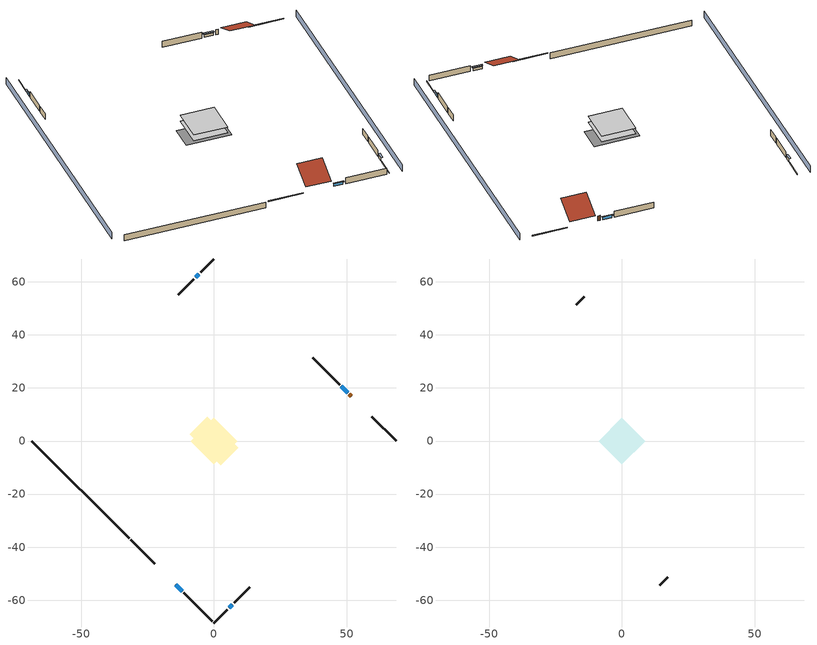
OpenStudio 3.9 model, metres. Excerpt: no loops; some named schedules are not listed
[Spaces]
conditioned space 1
 floor foundation (Slab1 construction): -9.15,2.61 -2.61,9.15 9.15,-2.61 2.61,-9.15 z-2.13
 floor adiabatic (AdiabaticFloorConstruction): -8.77,0 0,8.77 8.77,0 0,-8.77 z0.3
 wall outside (Wall1 construction): -11.36,-57.21 -0.66,-67.91 z0.3:2.74
 wall outside (Wall2 construction): -7.59,60.97 -13.54,55.02 z0.3:2.74
 wall outside (Wall3 construction): 47.31,21.26 37.15,31.42 z0.3:2.74
 wall outside (Wall4 construction): 7.59,-60.97 13.54,-55.02 z0.3:2.74
 wall outside (RimJoist1 construction): -31.31,-37.25 -22.24,-46.33 z0.3:0.61
 wall outside (RimJoist2 construction): 0,68.57 -5.04,63.52 z0.3:0.61
 wall outside (RimJoist3 construction): 68.57,0 59.49,9.07 z0.3:0.61
 wall outside (RimJoist4 construction): 0,-68.57 5.04,-63.52 z0.3:0.61
 wall outside (AdiabaticWallConstruction): -14.37,-54.2 -12.02,-56.55 / 50.32,18.25 47.97,20.6 z0.3:1.4; -5.7,62.87 -6.94,61.63 / 5.7,-62.87 6.94,-61.63 z0.3:1.46
 wall outside (AdiabaticWallConstruction 1): 51.62,16.94 50.98,17.59 z0.3:2.34
 wall foundation (FoundationWall1 construction): -68.57,0 -31.97,-36.6 z-2.13:0.3
 window (WindowConstruction): -14.37,-54.2 -12.02,-56.55 z0.3:1.4
 window (WindowConstruction 1): -5.7,62.87 -6.94,61.63 z0.3:1.46
 window (WindowConstruction 2): 50.32,18.25 47.97,20.6 z0.3:1.4
 window (WindowConstruction 3): 5.7,-62.87 6.94,-61.63 z0.3:1.46
 door (Door): 51.62,16.94 50.98,17.59 z0.3:2.34
 ceiling adiabatic (AdiabaticFloorConstruction): 0,-8.77 8.77,0 0,8.77 -8.77,0 z0.3
attic - vented 1
 floor to conditioned space 1 (Floor1 construction Reversed): -8.77,0 0,8.77 8.77,0 0,-8.77 z2.74
 wall outside (Wall5 construction): -14.2,54.37 -17.29,51.27 z0.3:2.74
 wall outside (Wall6 construction): 14.2,-54.37 17.29,-51.27 z0.3:2.74
 roof outside (Roof1 construction): -15.03,-53.54,2.74 -9.16,-47.68,6.89 -15.72,-41.12,6.89 -21.58,-46.98,2.74
 roof outside (Roof2 construction): 52.28,16.29,2.74 46.42,10.42,6.89 52.97,3.87,6.89 58.84,9.73,2.74
shading: 3.23,-71.8 71.8,-3.23 / -3.23,71.8 -71.8,3.23 z0:2.74; -11.8,-56.76 -14.59,-53.98 -15.02,-54.41 -12.23,-57.2 z1.71; -7.15,61.41 -5.48,63.08 -5.92,63.51 -7.58,61.85 z1.77; 47.75,20.81 50.54,18.03 50.97,18.46 48.18,21.25 z1.71; 7.15,-61.41 5.48,-63.08 5.92,-63.51 7.58,-61.85 z1.77
[Site]
Portland Intl Arpt_OR: Latitude {deg}=45.59; Longitude {deg}=-122.6; Time Zone {hr}=-8; Elevation {m}=33; Terrain=Suburbs; Keep Site Location Information=Yes
[Site:GroundTemperature:Shallow]
10.2558, 8.96328, 8.85977, 9.47314, 11.9355, 14.3863, 16.5111, 17.8571, 17.9714, 16.8767, 14.8061, 12.4304
[Site:WaterMainsTemperature]
Calculation Method=Schedule; Temperature Schedule=mains temperature schedule
[Building]
Building 1
[Material] Roughness=Rough
Name | Thickness {m} | Conductivity {W/m-K} | Density {kg/m3} | Specific Heat {J/kg-K} | Thermal Absorptance | Solar Absorptance | Visible Absorptance
asphalt or fiberglass shingles | 0.00635 | 0.162714 | 1121.4 | 1465.45 | 0.9 | 0.85 | 0.85
roof rigid ins | 0.00281632 | 0.029427 | 32.04 | 1214.23 | 0.9 | 0.7 | 0.7
osb sheathing 0.5 in. | 0.0127 | 0.115458 | 512.64 | 1214.23 | 0.9 | 0.6 | 0.6
wood siding | 0.0254 | 0.102417 | 544.68 | 1172.36 | 0.9 | 0.85 | 0.85
osb sheathing 0.5 in. 1 | 0.0127 | 0.115458 | 512.64 | 1214.23 | 0.9 | 0.7 | 0.7
wall stud and cavity | 0.1397 | 0.550994 | 139.0536 | 1170.24 | 0.9 | 0.7 | 0.7
gypsum board | 0.0127 | 0.160291 | 801 | 837.4 | 0.9 | 0.6 | 0.6
wall stud and cavity 1 | 0.1397 | 0.727959 | 139.0536 | 1170.24 | 0.9 | 0.6 | 0.6
rim joist stud and cavity | 0.0508 | 0.178688 | 50.32683 | 1063.81 | 0.9 | 0.6 | 0.6
ceiling loosefill ins | 0.0846667 | 0.0480833 | 16.02 | 1046.75 | 0.9 | 0.7 | 0.7
ceiling stud and cavity | 0.1397 | 0.302811 | 65.682 | 1177.47 | 0.9 | 0.7 | 0.7
concrete 8.0 in. | 0.2032 | 1.803125 | 2242.8 | 837.4 | 0.9 | 0.7 | 0.7
gypsum board 1 | 0.0127 | 0.160291 | 801 | 837.4 | 0.9 | 0.7 | 0.7
concrete 4.0 in. | 0.1016 | 1.803125 | 2242.8 | 837.4 | 0.9 | 0.7 | 0.7
floor covering | 0.0127 | 0.0450781 | 54.468 | 1339.84 | 0.9 | 0.9 | 0.9
wood siding 1; wood siding 2 | 0.0254 | 0.102417 | 544.68 | 1172.36
wall rigid ins; floor rigid ins | 0.512978 | 0.029427 | 32.04 | 1214.23 | 0.9 | 0.7 | 0.7
wall stud and cavity 2 | 0.0889 | 0.380278 | 52.3479 | 1209.89 | 0.9 | 0.7 | 0.7
door material | 0.04445 | 0.0612267 | 512.64 | 1214.23 | 0.9 | 0.7 | 0.7
floor stud and cavity | 0.1397 | 1.75129 | 37.0049 | 1207.88 | 0.9 | 0.7 | 0.7
osb sheathing 0.75 in. | 0.01905 | 0.115458 | 512.64 | 1214.23 | 0.9 | 0.7 | 0.7
floor covering 1 | 0.0127 | 0.0433444 | 54.468 | 1339.84 | 0.9 | 0.6 | 0.6
wall stud and cavity 3 | 0.0889 | 0.391764 | 83.0341 | 1211.67 | 0.9 | 0.7 | 0.7
furniture material conditioned space 1 | 0.1524 | 0.115458 | 640.8 | 1214.23 | 0.9 | 0.6 | 0.6
[Construction]
Roof1 construction; Roof2 construction: asphalt or fiberglass shingles, roof rigid ins, osb sheathing 0.5 in.
Wall1 construction; Wall2 construction; Wall3 construction; Wall4 construction: wood siding, osb sheathing 0.5 in. 1, wall stud and cavity, gypsum board
Wall5 construction; Wall6 construction: wood siding, osb sheathing 0.5 in. 1, wall stud and cavity 1
RimJoist1 construction; RimJoist2 construction; RimJoist3 construction; RimJoist4 construction: wood siding, rim joist stud and cavity
Floor1 construction Reversed: gypsum board, ceiling stud and cavity, ceiling loosefill ins
FoundationWall1 construction: concrete 8.0 in., gypsum board 1
Slab1 construction: concrete 4.0 in., floor covering
WindowConstruction; WindowConstruction 1; WindowConstruction 2; WindowConstruction 3: WindowMaterial
AdiabaticWallConstruction: wood siding 1, wall rigid ins, wall stud and cavity 2, gypsum board
Door: door material
AdiabaticWallConstruction 1: wood siding 2, wall rigid ins, wall stud and cavity 2, gypsum board
AdiabaticFloorConstruction: floor stud and cavity, floor rigid ins, osb sheathing 0.75 in., floor covering 1
PartitionWallConstruction: gypsum board, wall stud and cavity 3, gypsum board
furniture construction conditioned space 1: furniture material conditioned space 1
[WindowMaterial:SimpleGlazingSystem]
WindowMaterial: U-Factor {W/m2-K}=2.66866; Solar Heat Gain Coefficient=0.54
[ThermalZone] Multiplier=1; Use Ideal Air Loads=No
Name | Volume {m3} | Thermostat
conditioned space | 749.83 | conditioned space temperature setpoint
attic - vented | 142.104
[Sizing:Zone]
attic - vented: Zone Cooling Design Supply Air Temperature Input Method=SupplyAirTemperature; Zone Cooling Design Supply Air Temperature {C}=14; Zone Cooling Design Supply Air Temperature Difference {deltaC}=11.11; Zone Heating Design Supply Air Temperature Input Method=SupplyAirTemperature; Zone Heating Design Supply Air Temperature {C}=40; Zone Heating Design Supply Air Temperature Difference {deltaC}=11.11; Zone Cooling Design Supply Air Humidity Ratio {kg-H2O/kg-air}=0.0085; Zone Heating Design Supply Air Humidity Ratio {kg-H2O/kg-air}=0.008; Cooling Design Air Flow Method=DesignDay; Heating Design Air Flow Method=DesignDay; Account for Dedicated Outdoor Air System=No; Dedicated Outdoor Air System Control Strategy=NeutralSupplyAir; Dedicated Outdoor Air Low Setpoint Temperature for Design {C}=autosize; Dedicated Outdoor Air High Setpoint Temperature for Design {C}=autosize; Zone Load Sizing Method=Sensible Load Only No Latent Load; Zone Latent Cooling Design Supply Air Humidity Ratio Input Method=HumidityRatioDifference; Zone Cooling Design Supply Air Humidity Ratio Difference {kgWater/kgDryAir}=0.005; Zone Latent Heating Design Supply Air Humidity Ratio Input Method=HumidityRatioDifference; Zone Humidification Design Supply Air Humidity Ratio Difference {kgWater/kgDryAir}=0.005; Sizing Option=Coincident
[Space]
Name | Thermal Zone | Volume {m3}
conditioned space 1 | conditioned space | 749.83
attic - vented 1 | attic - vented | 142.104
[ThermostatSetpoint:DualSetpoint]
conditioned space temperature setpoint: Heating Setpoint Temperature Schedule=heating setpoint; Cooling Setpoint Temperature Schedule=cooling setpoint; Temperature Difference Between Cutout And Setpoint {deltaC}=0
[Foundation:Kiva]
Foundation Kiva 1: Initial Indoor Air Temperature {C}=21.1111; Wall Height Above Grade {m}=0.3048; Wall Depth Below Slab {m}=0.2032
[Foundation:Kiva:Settings]
Soil Conductivity {W/m-K}=1.3848; Soil Density {kg/m3}=1842.3; Soil Specific Heat {J/kg-K}=418.7; Ground Solar Absorptivity=0.9; Ground Thermal Absorptivity=0.9; Ground Surface Roughness {m}=0.03; Far-Field Width {m}=40; Deep-Ground Boundary Condition=ZeroFlux; Deep-Ground Depth {m}=40; Minimum Cell Dimension {m}=0.2; Maximum Cell Growth Coefficient=3; Simulation Timestep=Timestep
[SurfaceProperty:ExposedFoundationPerimeter]
Slab1: Exposed Perimeter Calculation Method=TotalExposedPerimeter; Total Exposed Perimeter {m}=51.75504
[SurfaceProperty:IncidentSolarMultiplier] Incident Solar Multiplier=1; Incident Solar Multiplier Schedule=trans schedule winter=0.85 summer=0.7
Window1; Window2; Window3; Window4
[InternalMass:Definition] Design Level Calculation Method=SurfaceArea
Name | Construction | Surface Area {m2}
partition wall mass | PartitionWallConstruction | 307.509
furniture mass conditioned space 1 | furniture construction conditioned space 1 | 123.004
[InternalMass] Space or SpaceType=conditioned space 1; Multiplier=1
Name | Internal Mass Definition
partition wall mass | partition wall mass
furniture mass conditioned space 1 | furniture mass conditioned space 1
[EnergyManagementSystem:Sensor]
Name | Output Variable or Output Meter Index Key | Output Variable or Output Meter
water_heater_T_set | water heater setpoint | Schedule Value
out_pb_s |  | Site Outdoor Air Barometric Pressure
out_wt_s |  | Site Outdoor Air Humidity Ratio
site_vw_s |  | Site Wind Speed
cool_season | cooling season schedule | Schedule Value
natural_vent_s | natural vent schedule | Schedule Value
htg_sp_s | heating setpoint | Schedule Value
clg_sp_s | cooling setpoint | Schedule Value
mech_vent_range_fan_0_sch_s | mech vent range fan 0 schedule | Schedule Value
mech_vent_bath_fan_0_sch_s | mech vent bath fan 0 schedule | Schedule Value
clothes_dryer_exhaust_0_sch_s | clothes_dryer | Schedule Value
htg_load_cond |  | Heating:EnergyTransfer:Zone:CONDITIONED SPACE
clg_load_cond |  | Cooling:EnergyTransfer:Zone:CONDITIONED SPACE
s_conv | Floor1 | Surface Inside Face Convection Heat Gain Energy
s_ig | Floor1 | Surface Inside Face Internal Gains Radiation Heat Gain Energy
s_sol | Floor1 | Surface Inside Face Solar Radiation Heat Gain Energy
s_lgt | Floor1 | Surface Inside Face Lights Radiation Heat Gain Energy
s_surf | Floor1 | Surface Inside Face Net Surface Thermal Radiation Heat Gain Energy
s_conv_1 | FoundationWall1 | Surface Inside Face Convection Heat Gain Energy
s_ig_1 | FoundationWall1 | Surface Inside Face Internal Gains Radiation Heat Gain Energy
s_sol_1 | FoundationWall1 | Surface Inside Face Solar Radiation Heat Gain Energy
s_lgt_1 | FoundationWall1 | Surface Inside Face Lights Radiation Heat Gain Energy
s_surf_1 | FoundationWall1 | Surface Inside Face Net Surface Thermal Radiation Heat Gain Energy
s_conv_2 | inferred conditioned ceiling | Surface Inside Face Convection Heat Gain Energy
s_ig_2 | inferred conditioned ceiling | Surface Inside Face Internal Gains Radiation Heat Gain Energy
s_sol_2 | inferred conditioned ceiling | Surface Inside Face Solar Radiation Heat Gain Energy
s_lgt_2 | inferred conditioned ceiling | Surface Inside Face Lights Radiation Heat Gain Energy
s_surf_2 | inferred conditioned ceiling | Surface Inside Face Net Surface Thermal Radiation Heat Gain Energy
s_conv_3 | inferred conditioned floor | Surface Inside Face Convection Heat Gain Energy
s_ig_3 | inferred conditioned floor | Surface Inside Face Internal Gains Radiation Heat Gain Energy
s_sol_3 | inferred conditioned floor | Surface Inside Face Solar Radiation Heat Gain Energy
s_lgt_3 | inferred conditioned floor | Surface Inside Face Lights Radiation Heat Gain Energy
s_surf_3 | inferred conditioned floor | Surface Inside Face Net Surface Thermal Radiation Heat Gain Energy
s_conv_4 | RimJoist1 | Surface Inside Face Convection Heat Gain Energy
s_ig_4 | RimJoist1 | Surface Inside Face Internal Gains Radiation Heat Gain Energy
s_sol_4 | RimJoist1 | Surface Inside Face Solar Radiation Heat Gain Energy
s_lgt_4 | RimJoist1 | Surface Inside Face Lights Radiation Heat Gain Energy
s_surf_4 | RimJoist1 | Surface Inside Face Net Surface Thermal Radiation Heat Gain Energy
s_conv_5 | RimJoist2 | Surface Inside Face Convection Heat Gain Energy
s_ig_5 | RimJoist2 | Surface Inside Face Internal Gains Radiation Heat Gain Energy
s_sol_5 | RimJoist2 | Surface Inside Face Solar Radiation Heat Gain Energy
s_lgt_5 | RimJoist2 | Surface Inside Face Lights Radiation Heat Gain Energy
s_surf_5 | RimJoist2 | Surface Inside Face Net Surface Thermal Radiation Heat Gain Energy
s_conv_6 | RimJoist3 | Surface Inside Face Convection Heat Gain Energy
s_ig_6 | RimJoist3 | Surface Inside Face Internal Gains Radiation Heat Gain Energy
s_sol_6 | RimJoist3 | Surface Inside Face Solar Radiation Heat Gain Energy
s_lgt_6 | RimJoist3 | Surface Inside Face Lights Radiation Heat Gain Energy
s_surf_6 | RimJoist3 | Surface Inside Face Net Surface Thermal Radiation Heat Gain Energy
s_conv_7 | RimJoist4 | Surface Inside Face Convection Heat Gain Energy
s_ig_7 | RimJoist4 | Surface Inside Face Internal Gains Radiation Heat Gain Energy
s_sol_7 | RimJoist4 | Surface Inside Face Solar Radiation Heat Gain Energy
s_lgt_7 | RimJoist4 | Surface Inside Face Lights Radiation Heat Gain Energy
s_surf_7 | RimJoist4 | Surface Inside Face Net Surface Thermal Radiation Heat Gain Energy
s_conv_8 | Slab1 | Surface Inside Face Convection Heat Gain Energy
s_ig_8 | Slab1 | Surface Inside Face Internal Gains Radiation Heat Gain Energy
s_sol_8 | Slab1 | Surface Inside Face Solar Radiation Heat Gain Energy
s_lgt_8 | Slab1 | Surface Inside Face Lights Radiation Heat Gain Energy
s_surf_8 | Slab1 | Surface Inside Face Net Surface Thermal Radiation Heat Gain Energy
ss_sol | Door1 | Surface Inside Face Solar Radiation Heat Gain Energy
ss_lgt | Door1 | Surface Inside Face Lights Radiation Heat Gain Energy
ss_conv | Door1 | Surface Inside Face Convection Heat Gain Energy
ss_ig | Door1 | Surface Inside Face Internal Gains Radiation Heat Gain Energy
ss_surf | Door1 | Surface Inside Face Net Surface Thermal Radiation Heat Gain Energy
ss_conv_1 | Window1 | Surface Inside Face Convection Heat Gain Energy
ss_ig_1 | Window1 | Surface Inside Face Internal Gains Radiation Heat Gain Energy
ss_surf_1 | Window1 | Surface Inside Face Net Surface Thermal Radiation Heat Gain Energy
ss_trans_in | Window1 | Surface Window Transmitted Solar Radiation Rate
ss_back_out | Window1 | Surface Window Shortwave from Zone Back Out Window Heat Transfer Rate
ss_trans_out | Window1 | Surface Inside Face Initial Transmitted Diffuse Transmitted Out Window Solar Radiation Rate
ss_conv_2 | Window2 | Surface Inside Face Convection Heat Gain Energy
ss_ig_2 | Window2 | Surface Inside Face Internal Gains Radiation Heat Gain Energy
ss_surf_2 | Window2 | Surface Inside Face Net Surface Thermal Radiation Heat Gain Energy
ss_trans_in_1 | Window2 | Surface Window Transmitted Solar Radiation Rate
ss_back_out_1 | Window2 | Surface Window Shortwave from Zone Back Out Window Heat Transfer Rate
ss_trans_out_1 | Window2 | Surface Inside Face Initial Transmitted Diffuse Transmitted Out Window Solar Radiation Rate
ss_conv_3 | Window3 | Surface Inside Face Convection Heat Gain Energy
ss_ig_3 | Window3 | Surface Inside Face Internal Gains Radiation Heat Gain Energy
ss_surf_3 | Window3 | Surface Inside Face Net Surface Thermal Radiation Heat Gain Energy
ss_trans_in_2 | Window3 | Surface Window Transmitted Solar Radiation Rate
ss_back_out_2 | Window3 | Surface Window Shortwave from Zone Back Out Window Heat Transfer Rate
ss_trans_out_2 | Window3 | Surface Inside Face Initial Transmitted Diffuse Transmitted Out Window Solar Radiation Rate
ss_conv_4 | Window4 | Surface Inside Face Convection Heat Gain Energy
ss_ig_4 | Window4 | Surface Inside Face Internal Gains Radiation Heat Gain Energy
ss_surf_4 | Window4 | Surface Inside Face Net Surface Thermal Radiation Heat Gain Energy
ss_trans_in_3 | Window4 | Surface Window Transmitted Solar Radiation Rate
ss_back_out_3 | Window4 | Surface Window Shortwave from Zone Back Out Window Heat Transfer Rate
ss_trans_out_3 | Window4 | Surface Inside Face Initial Transmitted Diffuse Transmitted Out Window Solar Radiation Rate
s_conv_9 | Wall1 | Surface Inside Face Convection Heat Gain Energy
s_ig_9 | Wall1 | Surface Inside Face Internal Gains Radiation Heat Gain Energy
s_sol_9 | Wall1 | Surface Inside Face Solar Radiation Heat Gain Energy
s_lgt_9 | Wall1 | Surface Inside Face Lights Radiation Heat Gain Energy
s_surf_9 | Wall1 | Surface Inside Face Net Surface Thermal Radiation Heat Gain Energy
s_conv_10 | Wall2 | Surface Inside Face Convection Heat Gain Energy
s_ig_10 | Wall2 | Surface Inside Face Internal Gains Radiation Heat Gain Energy
s_sol_10 | Wall2 | Surface Inside Face Solar Radiation Heat Gain Energy
s_lgt_10 | Wall2 | Surface Inside Face Lights Radiation Heat Gain Energy
s_surf_10 | Wall2 | Surface Inside Face Net Surface Thermal Radiation Heat Gain Energy
s_conv_11 | Wall3 | Surface Inside Face Convection Heat Gain Energy
s_ig_11 | Wall3 | Surface Inside Face Internal Gains Radiation Heat Gain Energy
s_sol_11 | Wall3 | Surface Inside Face Solar Radiation Heat Gain Energy
s_lgt_11 | Wall3 | Surface Inside Face Lights Radiation Heat Gain Energy
s_surf_11 | Wall3 | Surface Inside Face Net Surface Thermal Radiation Heat Gain Energy
s_conv_12 | Wall4 | Surface Inside Face Convection Heat Gain Energy
s_ig_12 | Wall4 | Surface Inside Face Internal Gains Radiation Heat Gain Energy
s_sol_12 | Wall4 | Surface Inside Face Solar Radiation Heat Gain Energy
s_lgt_12 | Wall4 | Surface Inside Face Lights Radiation Heat Gain Energy
s_surf_12 | Wall4 | Surface Inside Face Net Surface Thermal Radiation Heat Gain Energy
im_conv | furniture mass conditioned space 1 | Surface Inside Face Convection Heat Gain Energy
im_ig | furniture mass conditioned space 1 | Surface Inside Face Internal Gains Radiation Heat Gain Energy
im_sol | furniture mass conditioned space 1 | Surface Inside Face Solar Radiation Heat Gain Energy
im_lgt | furniture mass conditioned space 1 | Surface Inside Face Lights Radiation Heat Gain Energy
im_surf | furniture mass conditioned space 1 | Surface Inside Face Net Surface Thermal Radiation Heat Gain Energy
im_conv_1 | partition wall mass | Surface Inside Face Convection Heat Gain Energy
im_ig_1 | partition wall mass | Surface Inside Face Internal Gains Radiation Heat Gain Energy
im_sol_1 | partition wall mass | Surface Inside Face Solar Radiation Heat Gain Energy
im_lgt_1 | partition wall mass | Surface Inside Face Lights Radiation Heat Gain Energy
im_surf_1 | partition wall mass | Surface Inside Face Net Surface Thermal Radiation Heat Gain Energy
airflow_gain | infil flow | Infiltration Sensible Heat Gain Energy
airflow_loss | infil flow | Infiltration Sensible Heat Loss Energy
airflow_gain_1 | natural vent flow | Infiltration Sensible Heat Gain Energy
airflow_loss_1 | natural vent flow | Infiltration Sensible Heat Loss Energy
airflow_gain_2 | whole house fan flow | Infiltration Sensible Heat Gain Energy
airflow_loss_2 | whole house fan flow | Infiltration Sensible Heat Loss Energy
mv_conv | mech vent bath fan 0 | Electric Equipment Convective Heating Energy
mv_rad | mech vent bath fan 0 | Electric Equipment Radiant Heating Energy
mv_conv_1 | mech vent house fan | Electric Equipment Convective Heating Energy
mv_rad_1 | mech vent house fan | Electric Equipment Radiant Heating Energy
mv_conv_2 | mech vent house fan cfis | Electric Equipment Convective Heating Energy
mv_rad_2 | mech vent house fan cfis | Electric Equipment Radiant Heating Energy
mv_conv_3 | mech vent range fan 0 | Electric Equipment Convective Heating Energy
mv_rad_3 | mech vent range fan 0 | Electric Equipment Radiant Heating Energy
mv_conv_4 | mech vent house fan latent load | Other Equipment Convective Heating Energy
mv_rad_4 | mech vent house fan latent load | Other Equipment Radiant Heating Energy
mv_conv_5 | mech vent house fan sensible load | Other Equipment Convective Heating Energy
mv_rad_5 | mech vent house fan sensible load | Other Equipment Radiant Heating Energy
ig_lgt_conv | interior lighting | Lights Convective Heating Energy
ig_lgt_rad | interior lighting | Lights Radiant Heating Energy
ig_lgt_vis | interior lighting | Lights Visible Radiation Heating Energy
ig_ee_conv | ceiling fan | Electric Equipment Convective Heating Energy
ig_ee_rad | ceiling fan | Electric Equipment Radiant Heating Energy
ig_ee_conv_1 | clothes dryer | Electric Equipment Convective Heating Energy
ig_ee_rad_1 | clothes dryer | Electric Equipment Radiant Heating Energy
ig_ee_conv_2 | clothes washer | Electric Equipment Convective Heating Energy
ig_ee_rad_2 | clothes washer | Electric Equipment Radiant Heating Energy
ig_ee_conv_3 | cooking range | Electric Equipment Convective Heating Energy
ig_ee_rad_3 | cooking range | Electric Equipment Radiant Heating Energy
ig_ee_conv_4 | dishwasher | Electric Equipment Convective Heating Energy
ig_ee_rad_4 | dishwasher | Electric Equipment Radiant Heating Energy
ig_ee_conv_5 | freezer | Electric Equipment Convective Heating Energy
[ElectricEquipment:Definition] Design Level Calculation Method=EquipmentLevel
Name | Design Level {W} | Fraction Latent | Fraction Radiant | Fraction Lost
ceiling fan | 19.0026 | 0 | 0.558 | 0
clothes washer | 230.877 | 0.03 | 0.162 | 0.7
clothes dryer | 4437.32 | 0.015 | 0.081 | 0.85
dishwasher | 535.084 | 0.3 | 0.18 | 0.4
fridge | 45.9075 | 0 | 0.6 | 0
freezer | 194.914 | 0 | 0.6 | 0
cooking range | 952.5 | 0.08 | 0.432 | 0.2
misc tv | 1094.62 | 0 | 0.6 | 0
misc plug loads | 985.65 | 0.021 | 0.558 | 0.049
whole house fan; mech vent house fan | 0 | 0 | 0 | 1
mech vent house fan cfis | 0 | 0 | 0 | 0
mech vent range fan 0; mech vent bath fan 0 | 30 | 0 | 0 | 1
[ElectricEquipment] Space or SpaceType=conditioned space 1
Name | Electric Equipment Definition | Schedule
ceiling fan | ceiling fan | ceiling_fan
clothes washer | clothes washer | clothes_washer
clothes dryer | clothes dryer | clothes_dryer
dishwasher | dishwasher | dishwasher
fridge | fridge | fridge schedule
freezer | freezer | freezer schedule
cooking range | cooking range | cooking_range
misc tv | misc tv | plug_loads_tv
misc plug loads | misc plug loads | plug_loads_other
whole house fan | whole house fan | Always On Discrete
mech vent house fan | mech vent house fan | mech vent house fan schedule
mech vent house fan cfis | mech vent house fan cfis | mech vent house fan cfis schedule
mech vent range fan 0 | mech vent range fan 0 | mech vent range fan 0 schedule
mech vent bath fan 0 | mech vent bath fan 0 | mech vent bath fan 0 schedule
[OtherEquipment:Definition] Design Level Calculation Method=EquipmentLevel
Name | Design Level {W} | Fraction Latent | Fraction Radiant | Fraction Lost
water heater sens; mech vent house fan sensible load | 0 | 0 | 0 | 0
water heater lat; mech vent house fan latent load | 0 | 1 | 0 | 0
water heater energy adjustment1 | 0.01 | 0 | 0 | 1
clothes dryer 2 | 0 | 0.015 | 0.081 | 0.85
cooking range 2 | 0 | 0.08 | 0.432 | 0.2
general water use sensible | -79.8895 | 0 | 0.6 | 0
general water use latent | 81.0615 | 1 | 0 | 0
[OtherEquipment] Space or SpaceType=conditioned space 1
Name | Other Equipment Definition | Schedule | Fuel Type
water heater sens | water heater sens | Always On Discrete
water heater lat | water heater lat | Always On Discrete
water heater energy adjustment1 | water heater energy adjustment1 | Always On Discrete | Electricity
clothes dryer 1 | clothes dryer 2 | clothes_dryer | Electricity
cooking range 1 | cooking range 2 | cooking_range | Electricity
general water use sensible | general water use sensible | general water use schedule
general water use latent | general water use latent | general water use schedule
mech vent house fan sensible load | mech vent house fan sensible load | Always On Discrete
mech vent house fan latent load | mech vent house fan latent load | Always On Discrete
[WaterUse:Equipment:Definition]
Name | Peak Flow Rate {m3/s}
clothes washer | 8.8529e-06
dishwasher | 5.01164e-06
[Lights:Definition]
interior lighting: Design Level Calculation Method=LightingLevel; Lighting Level {W}=371.439; Fraction Radiant=0.6; Fraction Visible=0.2; Return Air Fraction=0
[Lights]
interior lighting: Lights Definition=interior lighting; Space or SpaceType=conditioned space 1; Schedule=lighting_interior; Fraction Replaceable=1
[Exterior:Lights:Definition]
exterior lighting: Design Level {W}=10.1836
[Exterior:Lights]
exterior lighting: Exterior Lights Definition=exterior lighting; Schedule=exterior lighting schedule
[People:Definition]
occupants: Number of People Calculation Method=People; Number of People {people}=4; Fraction Radiant=0.314171; Sensible Heat Fraction=0.56303; Carbon Dioxide Generation Rate {m3/s-W}=0; Enable ASHRAE 55 Comfort Warnings=No; Mean Radiant Temperature Calculation Type=EnclosureAveraged
[People]
occupants: People Definition=occupants; Space or SpaceType=conditioned space 1; Number of People Schedule=occupants; Activity Level Schedule=occupants activity schedule; Multiplier=1
[SpaceInfiltration:DesignFlowRate] Space or SpaceType=conditioned space 1; Schedule=Always On Discrete; Design Flow Rate Calculation Method=Flow/Space; Design Flow Rate {m3/s}=0
natural vent flow; whole house fan flow; infil flow
[ZoneMixing]
whole house fan mix: Zone or Space=attic - vented; Schedule=Always On Continuous; Design Flow Rate Calculation Method=Flow/Zone; Design Flow Rate {m3/s}=0; Source Zone or Space=conditioned space
[SpaceInfiltration:EffectiveLeakageArea]
infil attic - vented 1: Space or SpaceType=attic - vented 1; Schedule=Always On Discrete; Effective Air Leakage Area {cm2}=5124.64; Stack Coefficient=0.000192807; Wind Coefficient=3.67567e-05
